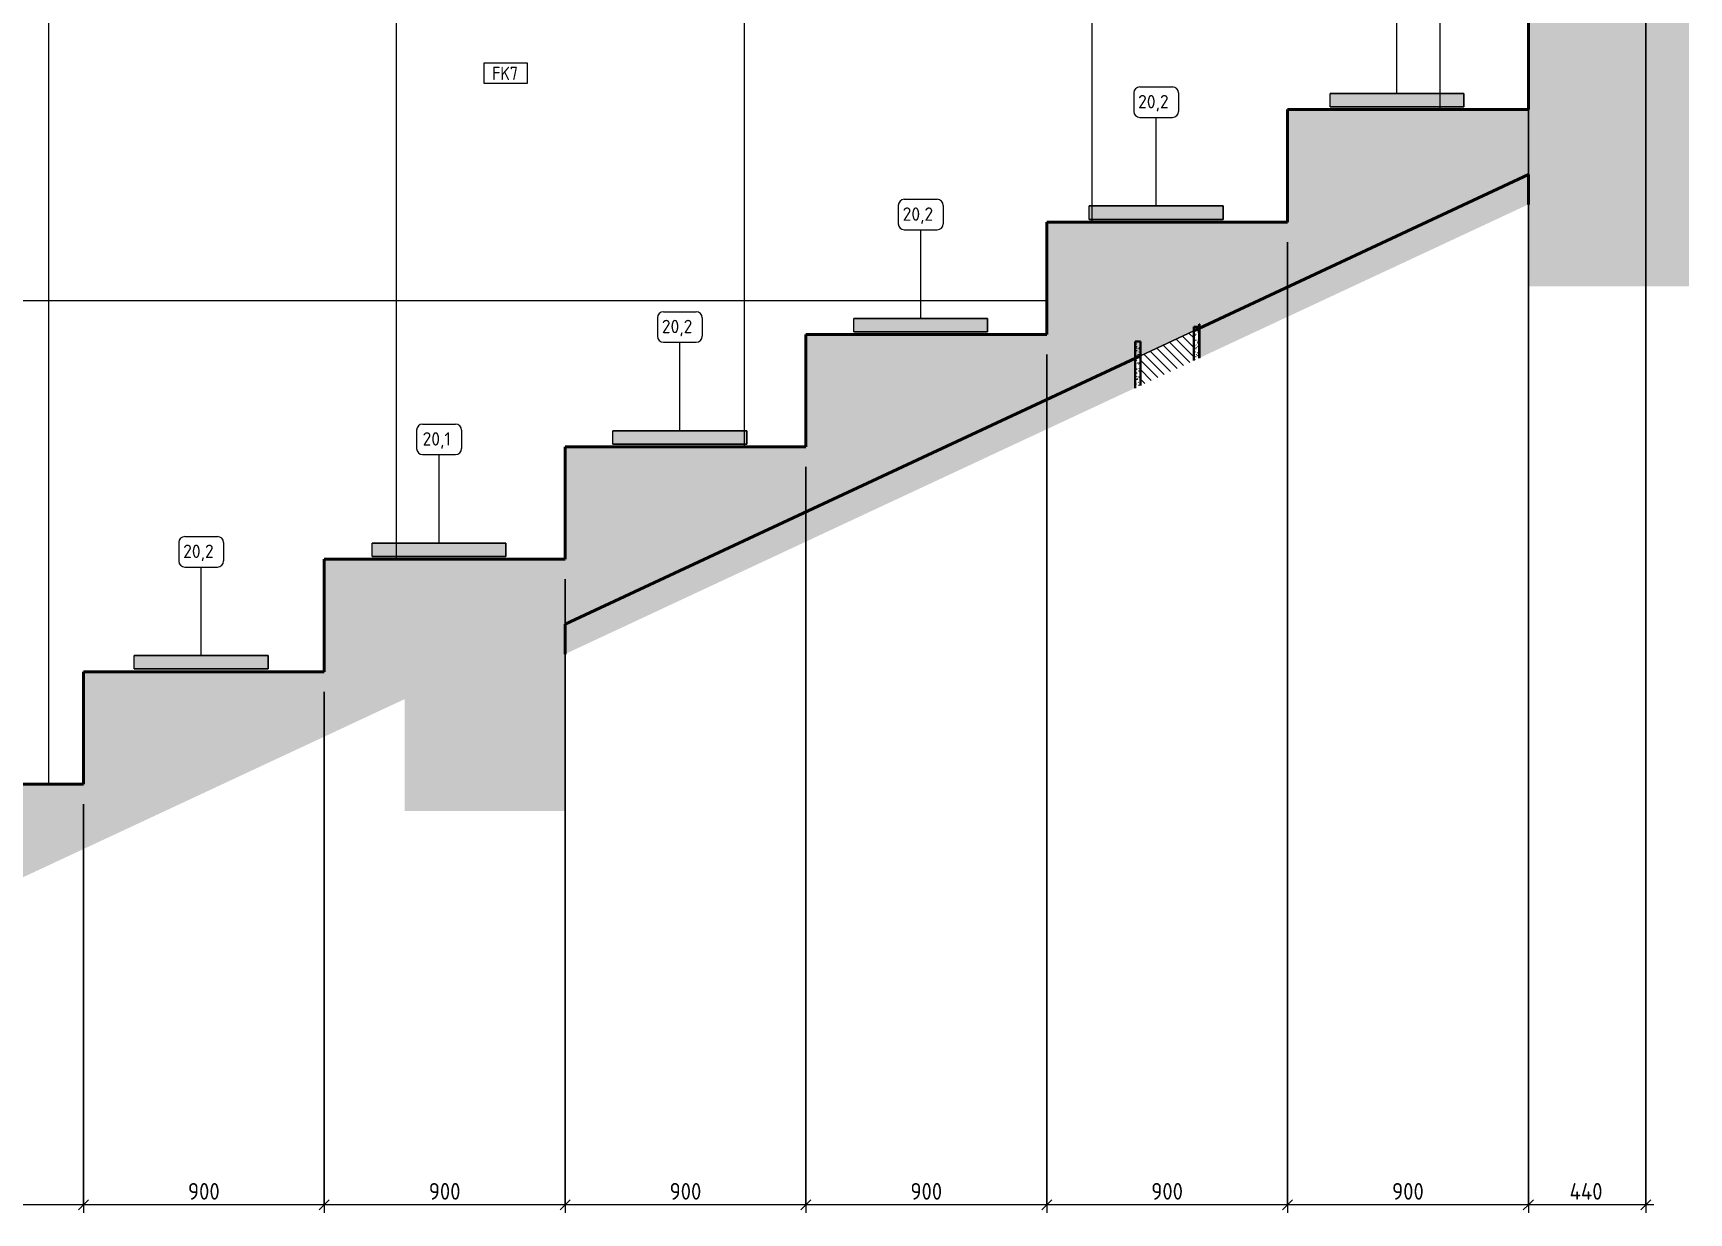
# Model space of a CAD drawing. Header units: millimetres. Extents: x 855 to 77750, y -1987 to 27400.
# Drawn here: x 36183 to 42372, y -357 to 4051 of the extents above; entities that cross this region are included whole.
import ezdxf

# ---------------------------------------------------------------- set-up
doc = ezdxf.new("R2010")
doc.units = ezdxf.units.MM
for name, color, linetype, lineweight in [('A-ANNO-DIMS', 7, 'Continuous', 9), ('A-ANNO-DIMS-25', 7, 'Continuous', 9), ('A-WALL', 7, 'Continuous', 9), ('A-WALL-IDEN', 7, 'Continuous', 9), ('A-WALL-PATT', 7, 'Continuous', 9), ('I-FURN-IDEN', 7, 'Continuous', 9), ('I-WALL', 7, 'Continuous', 9), ('S-STRS-3', 7, 'Continuous', 18), ('S-STRS-4', 7, 'Continuous', 40)]:
    doc.layers.add(name, color=color, linetype=linetype, lineweight=lineweight)
for name, color, linetype, lineweight, true_color in [('A-WALL-4', 7, 'Continuous', 30, 0x3c3c3c), ('A-WALL-FNSH-3', 7, 'Continuous', 30, 0x3c3c3c), ('I-FURN-2', 7, 'Continuous', 9, 0xc0c0c0), ('I-FURN-4', 7, 'Continuous', 9, 0xacacac), ('I-FURN-5', 7, 'Continuous', 9, 0x9e9e9e), ('I-WALL-1', 7, 'Continuous', 9, 0x787878)]:
    doc.layers.add(name, color=color, linetype=linetype, lineweight=lineweight, true_color=true_color)
doc.layers.add('I-FURN-3', color=7, linetype='Continuous', lineweight=9, true_color=0x7f7f7f, transparency=0.7)
doc.styles.add('GOST Common_5', font='GOST_Common.ttf', dxfattribs={"width": 0.9, "height": 50})
doc.styles.add('GOST Common_6', font='GOST_Common.ttf', dxfattribs={"height": 50})
doc.styles.add('ISOCPEUR_2', font='isocpeur.ttf', dxfattribs={"width": 0.9, "height": 62.5})
doc.dimstyles.new('ISO-2_5_0_9К_БОЛЬШОЙ_1', dxfattribs={"dimscale": 304.8, "dimtxt": 62.248823, "dimasz": 0.123031, "dimexe": 0.098425, "dimexo": 0.246063, "dimgap": 0, "dimtad": 1, "dimdec": 0, "dimrnd": 10, "dimzin": 0, "dimdsep": 46, "dimtxsty": 'ISOCPEUR_2', "dimblk1": 'OBLIQUE', "dimblk2": 'OBLIQUE', "dimsah": 1, "dimcen": 0.09, "dimdle": 0.098425, "dimazin": 0, "dimtfac": 1, "dimtdec": 4, "dimtix": 1, "dimtmove": 0, "dimatfit": 3, "dimfxl": 1, "dimtvp": 1, "dimtolj": 1, "dimtzin": 0, "dimarcsym": 2})
pattern_1 = [(0, (29326.597, 0), (30.48, 7.62), [2.515, -20.345, 2.515, -20.345, -121.92]), (0, (29326.597, 0), (30.48, 7.62), [-45.72, 2.515, -43.205, 2.515, -20.345, -53.34]), (0, (29326.597, 0), (30.48, 7.62), [-114.3, 2.515, -12.725, 2.515, -35.585]), (120, (29338.027, 3.81), (-21.8391136, 22.5864543), [2.515, -20.345, 2.515, -20.345, -121.92]), (120, (29338.027, 3.81), (-21.8391136, 22.5864543), [-45.72, 2.515, -43.205, 2.515, -20.345, -53.34]), (120, (29338.027, 3.81), (-21.8391136, 22.5864543), [-114.3, 2.515, -12.725, 2.515, -35.585]), (240, (29341.837, 19.05), (-8.6408864, -30.2064543), [2.515, -20.345, 2.515, -20.345, -121.92]), (240, (29341.837, 19.05), (-8.6408864, -30.2064543), [-45.72, 2.515, -43.205, 2.515, -20.345, -53.34]), (240, (29341.837, 19.05), (-8.6408864, -30.2064543), [-114.3, 2.515, -12.725, 2.515, -35.585])]
pattern_2 = [(0, (33640.6, 0), (0, 3050), []), (90, (33640.6, 0), (-1300, 8e-14), [])]

# ---------------------------------------------------------------- blocks, each defined once
blk = doc.blocks.new('Перекрытия 3 - Перекрытия 4-20977624-Развертка 1_04-1')
at = {"layer": 'S-STRS-3'}
blk.add_hatch(color=256, dxfattribs=at).paths.add_polyline_path([(22554.8, -5), (22910, -5), (22910, 208.9), (25810, 1562.2), (25810, 1145), (26410, 1145), (26410, 1842.2), (30010, 3522.2), (30010, 3105), (30610, 3105), (30610, 4185), (30010, 4185), (30010, 3765), (29110, 3765), (29110, 3345), (28210, 3345), (28210, 2925), (27310, 2925), (27310, 2505), (26410, 2505), (26410, 2085), (25510, 2085), (25510, 1665), (24610, 1665), (24610, 1245), (23710, 1245), (23710, 825), (22810, 825), (22810, 405), (22228.5, 405), (22149.3, 383.8), (22149.3, 405), (21910, 405), (21910, -5), (22420.5, -5)])
blk.add_line((28560, 2845.6), (28760, 2938.9), dxfattribs=at)
at = {"layer": 'S-STRS-4'}
for p, q in [((30010, 4185), (30010, 3765)), ((30010, 3765), (29110, 3765)), ((29110, 3765), (29110, 3345)), ((28760, 2938.9), (30010, 3522.2)), ((30010, 3522.2), (30010, 3410.8)), ((29110, 3345), (28210, 3345)), ((28210, 3345), (28210, 2925)), ((28210, 2925), (27310, 2925)), ((27310, 2925), (27310, 2505)), ((26410, 1842.2), (28560, 2845.6)), ((27310, 2505), (26410, 2505)), ((26410, 2505), (26410, 2085)), ((26410, 2085), (25510, 2085)), ((25510, 2085), (25510, 1665)), ((26410, 1730.8), (26410, 1842.2)), ((25510, 1665), (24610, 1665)), ((24610, 1665), (24610, 1245)), ((24610, 1245), (23710, 1245))]:
    blk.add_line(p, q, dxfattribs=at)
blk = doc.blocks.new('Подушка 500500  - Подушка 500х500 _второго цвета_-V13-Развертка 1_04-1')
at = {"layer": 'I-FURN-3'}
blk.add_hatch(color=256, dxfattribs=at).paths.add_polyline_path([(25300, 1675), (25300, 1725), (24800, 1725), (24800, 1675)])
at = {"layer": 'I-FURN-2'}
for p, q in [((24800, 1725), (25300, 1725)), ((24800, 1675), (24800, 1725)), ((25300, 1675), (24800, 1675)), ((25300, 1675), (25300, 1725))]:
    blk.add_line(p, q, dxfattribs=at)
at = {"layer": 'I-FURN-4'}
for p, q in [((25300, 1725), (24800, 1725)), ((24800, 1675), (24800, 1725)), ((24800, 1675), (25300, 1675)), ((25300, 1725), (25300, 1675))]:
    blk.add_line(p, q, dxfattribs=at)
blk = doc.blocks.new('Подушка 500500  - Подушка 500500 -V14-Развертка 1_04-1')
at = {"layer": 'I-FURN-3'}
blk.add_hatch(color=256, dxfattribs=at).paths.add_polyline_path([(25300, 1675), (25300, 1725), (24800, 1725), (24800, 1675)])
at = {"layer": 'I-FURN-4'}
for p, q in [((24800, 1725), (25300, 1725)), ((24800, 1675), (24800, 1725)), ((25300, 1675), (24800, 1675)), ((25300, 1675), (25300, 1725))]:
    blk.add_line(p, q, dxfattribs=at)
at = {"layer": 'I-FURN-5'}
for p, q in [((25300, 1725), (24800, 1725)), ((24800, 1675), (24800, 1725)), ((24800, 1675), (25300, 1675)), ((25300, 1725), (25300, 1675))]:
    blk.add_line(p, q, dxfattribs=at)
blk = doc.blocks.new('Подушка 500500  - Подушка 500500 -V12-Развертка 1_04-1')
at = {"layer": 'I-FURN-3'}
blk.add_hatch(color=256, dxfattribs=at).paths.add_polyline_path([(24389, 1255), (24389, 1305), (23889, 1305), (23889, 1255)])
at = {"layer": 'I-FURN-2'}
for p, q in [((23889, 1305), (24389, 1305)), ((23889, 1255), (23889, 1305)), ((24389, 1255), (24389, 1305)), ((24389, 1255), (23889, 1255))]:
    blk.add_line(p, q, dxfattribs=at)
at = {"layer": 'I-FURN-4'}
for p, q in [((24389, 1305), (23889, 1305)), ((23889, 1255), (23889, 1305)), ((24389, 1305), (24389, 1255)), ((23889, 1255), (24389, 1255))]:
    blk.add_line(p, q, dxfattribs=at)
blk = doc.blocks.new('DIMBLOCK10-Развертка 1_04-1')
at = {"layer": 'A-ANNO-DIMS-25'}
for p, q in [((42210.6, 4125), (42210.6, -357.1)), ((42210.6, -327.1), (42210.6, 4125)), ((41771.6, 3890), (41771.6, -357.1)), ((41771.6, -327.1), (41771.6, 3890)), ((42240.6, -327.1), (41771.6, -327.1))]:
    blk.add_line(p, q, dxfattribs=at)
at = {"layer": 'A-ANNO-DIMS-25', "lineweight": 20}
for p, q in [((41771.6, -327.1), (41790.3, -308.3)), ((42210.6, -327.1), (42229.3, -308.3)), ((41771.6, -327.1), (41752.8, -345.8)), ((42210.6, -327.1), (42191.8, -345.8))]:
    blk.add_line(p, q, dxfattribs=at)
at = {"layer": 'A-ANNO-DIMS-25', "color": 0, "insert": (41925.8, -245.4), "char_height": 62.5, "width": 156.58, "attachment_point": 1, "line_spacing_factor": 1.149209, "style": 'ISOCPEUR_2'}
blk.add_mtext('440', dxfattribs=at)
blk = doc.blocks.new('_Oblique')
at = {"color": 0, "linetype": 'ByBlock', "lineweight": -2}
blk.add_line((-0.5, -0.5), (0.5, 0.5), dxfattribs=at)
blk = doc.blocks.new('DIMBLOCK11-Развертка 1_04-1')
at = {"layer": 'A-ANNO-DIMS-25'}
for p, q in [((41771.6, 3890), (41771.6, -357.1)), ((41771.6, -327.1), (41771.6, 3890)), ((40871.6, 3270), (40871.6, -357.1)), ((40871.6, -327.1), (40871.6, 3270)), ((41771.6, -327.1), (40871.6, -327.1))]:
    blk.add_line(p, q, dxfattribs=at)
at = {"layer": 'A-ANNO-DIMS-25', "lineweight": 20}
for p, q in [((40871.6, -327.1), (40890.3, -308.3)), ((41771.6, -327.1), (41790.3, -308.3)), ((40871.6, -327.1), (40852.8, -345.8)), ((41771.6, -327.1), (41752.8, -345.8))]:
    blk.add_line(p, q, dxfattribs=at)
at = {"layer": 'A-ANNO-DIMS-25', "color": 0, "insert": (41262.3, -245.4), "char_height": 62.5, "width": 142.215, "attachment_point": 1, "line_spacing_factor": 1.149209, "style": 'ISOCPEUR_2'}
blk.add_mtext('900', dxfattribs=at)
blk = doc.blocks.new('DIMBLOCK12-Развертка 1_04-1')
at = {"layer": 'A-ANNO-DIMS-25'}
for p, q in [((40871.6, 3270), (40871.6, -357.1)), ((40871.6, -327.1), (40871.6, 3270)), ((39971.6, 2850), (39971.6, -357.1)), ((39971.6, -327.1), (39971.6, 2850)), ((40871.6, -327.1), (39971.6, -327.1))]:
    blk.add_line(p, q, dxfattribs=at)
at = {"layer": 'A-ANNO-DIMS-25', "lineweight": 20}
for p, q in [((39971.6, -327.1), (39990.3, -308.3)), ((40871.6, -327.1), (40890.3, -308.3)), ((39971.6, -327.1), (39952.8, -345.8)), ((40871.6, -327.1), (40852.8, -345.8))]:
    blk.add_line(p, q, dxfattribs=at)
at = {"layer": 'A-ANNO-DIMS-25', "color": 0, "insert": (40362.3, -245.4), "char_height": 62.5, "width": 142.215, "attachment_point": 1, "line_spacing_factor": 1.149209, "style": 'ISOCPEUR_2'}
blk.add_mtext('900', dxfattribs=at)
blk = doc.blocks.new('DIMBLOCK13-Развертка 1_04-1')
at = {"layer": 'A-ANNO-DIMS-25'}
for p, q in [((39971.6, 2850), (39971.6, -357.1)), ((39971.6, -327.1), (39971.6, 2850)), ((39071.6, 2430), (39071.6, -357.1)), ((39071.6, -327.1), (39071.6, 2430)), ((39971.6, -327.1), (39071.6, -327.1))]:
    blk.add_line(p, q, dxfattribs=at)
at = {"layer": 'A-ANNO-DIMS-25', "lineweight": 20}
for p, q in [((39071.6, -327.1), (39090.3, -308.3)), ((39971.6, -327.1), (39990.3, -308.3)), ((39071.6, -327.1), (39052.8, -345.8)), ((39971.6, -327.1), (39952.8, -345.8))]:
    blk.add_line(p, q, dxfattribs=at)
at = {"layer": 'A-ANNO-DIMS-25', "color": 0, "insert": (39462.3, -245.4), "char_height": 62.5, "width": 142.215, "attachment_point": 1, "line_spacing_factor": 1.149209, "style": 'ISOCPEUR_2'}
blk.add_mtext('900', dxfattribs=at)
blk = doc.blocks.new('DIMBLOCK14-Развертка 1_04-1')
at = {"layer": 'A-ANNO-DIMS-25'}
for p, q in [((39071.6, 2430), (39071.6, -357.1)), ((39071.6, -327.1), (39071.6, 2430)), ((38171.6, 2010), (38171.6, -357.1)), ((38171.6, -327.1), (38171.6, 2010)), ((39071.6, -327.1), (38171.6, -327.1))]:
    blk.add_line(p, q, dxfattribs=at)
at = {"layer": 'A-ANNO-DIMS-25', "lineweight": 20}
for p, q in [((38171.6, -327.1), (38190.3, -308.3)), ((39071.6, -327.1), (39090.3, -308.3)), ((38171.6, -327.1), (38152.8, -345.8)), ((39071.6, -327.1), (39052.8, -345.8))]:
    blk.add_line(p, q, dxfattribs=at)
at = {"layer": 'A-ANNO-DIMS-25', "color": 0, "insert": (38562.3, -245.4), "char_height": 62.5, "width": 142.215, "attachment_point": 1, "line_spacing_factor": 1.149209, "style": 'ISOCPEUR_2'}
blk.add_mtext('900', dxfattribs=at)
blk = doc.blocks.new('DIMBLOCK15-Развертка 1_04-1')
at = {"layer": 'A-ANNO-DIMS-25'}
for p, q in [((38171.6, 2010), (38171.6, -357.1)), ((38171.6, -327.1), (38171.6, 2010)), ((37271.6, 1590), (37271.6, -357.1)), ((37271.6, -327.1), (37271.6, 1590)), ((38171.6, -327.1), (37271.6, -327.1))]:
    blk.add_line(p, q, dxfattribs=at)
at = {"layer": 'A-ANNO-DIMS-25', "lineweight": 20}
for p, q in [((37271.6, -327.1), (37290.3, -308.3)), ((38171.6, -327.1), (38190.3, -308.3)), ((37271.6, -327.1), (37252.8, -345.8)), ((38171.6, -327.1), (38152.8, -345.8))]:
    blk.add_line(p, q, dxfattribs=at)
at = {"layer": 'A-ANNO-DIMS-25', "color": 0, "insert": (37662.3, -245.4), "char_height": 62.5, "width": 142.215, "attachment_point": 1, "line_spacing_factor": 1.149209, "style": 'ISOCPEUR_2'}
blk.add_mtext('900', dxfattribs=at)
blk = doc.blocks.new('DIMBLOCK16-Развертка 1_04-1')
at = {"layer": 'A-ANNO-DIMS-25'}
for p, q in [((37271.6, 1590), (37271.6, -357.1)), ((37271.6, -327.1), (37271.6, 1590)), ((36371.6, 1170), (36371.6, -357.1)), ((36371.6, -327.1), (36371.6, 1170)), ((37271.6, -327.1), (36371.6, -327.1))]:
    blk.add_line(p, q, dxfattribs=at)
at = {"layer": 'A-ANNO-DIMS-25', "lineweight": 20}
for p, q in [((36371.6, -327.1), (36390.3, -308.3)), ((37271.6, -327.1), (37290.3, -308.3)), ((36371.6, -327.1), (36352.8, -345.8)), ((37271.6, -327.1), (37252.8, -345.8))]:
    blk.add_line(p, q, dxfattribs=at)
at = {"layer": 'A-ANNO-DIMS-25', "color": 0, "insert": (36762.3, -245.4), "char_height": 62.5, "width": 142.215, "attachment_point": 1, "line_spacing_factor": 1.149209, "style": 'ISOCPEUR_2'}
blk.add_mtext('900', dxfattribs=at)
blk = doc.blocks.new('DIMBLOCK17-Развертка 1_04-1')
at = {"layer": 'A-ANNO-DIMS-25'}
for p, q in [((36371.6, 1170), (36371.6, -357.1)), ((36371.6, -327.1), (36371.6, 1170)), ((35471.6, 750), (35471.6, -357.1)), ((35471.6, -327.1), (35471.6, 750)), ((36371.6, -327.1), (35471.6, -327.1))]:
    blk.add_line(p, q, dxfattribs=at)
at = {"layer": 'A-ANNO-DIMS-25', "lineweight": 20}
for p, q in [((35471.6, -327.1), (35490.3, -308.3)), ((36371.6, -327.1), (36390.3, -308.3)), ((35471.6, -327.1), (35452.8, -345.8)), ((36371.6, -327.1), (36352.8, -345.8))]:
    blk.add_line(p, q, dxfattribs=at)
at = {"layer": 'A-ANNO-DIMS-25', "color": 0, "insert": (35862.3, -245.4), "char_height": 62.5, "width": 142.215, "attachment_point": 1, "line_spacing_factor": 1.149209, "style": 'ISOCPEUR_2'}
blk.add_mtext('900', dxfattribs=at)
blk = doc.blocks.new('М_стена_0001 - Типоразмер_без рамки-25382661-Развертка 1_04-1')
at = {"layer": 'A-WALL-IDEN'}
for p, q in [((26269.2, 3938.8), (26105.9, 3938.8)), ((26105.9, 3938.8), (26105.9, 3863.8)), ((26269.2, 3863.8), (26269.2, 3938.8)), ((26105.9, 3863.8), (26269.2, 3863.8))]:
    blk.add_line(p, q, dxfattribs=at)
blk = doc.blocks.new('Марка_Мебель - В прямоуг_Balcon_Марка-25523697-Развертка 1_04-1')
at = {"layer": 'I-FURN-IDEN'}
for p, q in [((29457.6, 4269.8), (29580.4, 4269.8)), ((29435.1, 4247.3), (29435.1, 4178.3)), ((29602.9, 4247.3), (29602.9, 4178.5)), ((29457.5, 4156), (29580.4, 4156))]:
    blk.add_line(p, q, dxfattribs=at)
for centre, radius, start, end in [((29457.6, 4247.3), 22.5, 90, 180), ((29580.4, 4247.3), 22.5, 0, 90), ((29457.5, 4178.3), 22.3, 180, 270), ((29580.4, 4178.5), 22.5, 270, 0)]:
    blk.add_arc(centre, radius, start, end, dxfattribs=at)

msp = doc.modelspace()

# ---------------------------------------------------------------- hatches: boundary and pattern name
at = {"layer": 'A-WALL-PATT'}
h = msp.add_hatch(dxfattribs=at)
h.set_pattern_fill('FP_21', color=256, style=0, pattern_type=2)
h.set_pattern_definition(pattern_2)
h.paths.add_polyline_path([(33640.6, 399.6), (33671.6, 399.6), (33671.6, 405), (33910.8, 405), (33910.8, 415), (33821.6, 415), (33821.6, 465), (34330.6, 465), (34330.6, 415), (34027.4, 415), (33990.1, 405), (34571.6, 405), (34571.6, 825), (35471.6, 825), (35471.6, 1245), (36371.6, 1245), (36371.6, 1665), (37271.6, 1665), (37271.6, 2085), (38171.6, 2085), (38171.6, 2505), (39071.6, 2505), (39071.6, 2925), (39971.6, 2925), (39971.6, 3345), (40871.6, 3345), (40871.6, 3765), (41771.6, 3765), (41771.6, 4185), (42221.6, 4185), (42221.6, 4200), (42210.6, 4200), (42210.6, 4205), (41810.6, 4205), (41810.6, 4255), (42210.6, 4255), (42210.6, 5020.8), (33640.6, 5020.8), (33640.6, 799.5), (33646.1, 820), (33682.3, 684.8), (33640.6, 684.8), (33640.6, 405)])
h.paths.add_polyline_path([(35230.6, 835), (34730.6, 835), (34730.6, 885), (35230.6, 885)])
h.paths.add_polyline_path([(35650.6, 1255), (35650.6, 1305), (36150.6, 1305), (36150.6, 1255)])
h.paths.add_polyline_path([(36561.6, 1675), (36561.6, 1725), (37061.6, 1725), (37061.6, 1675)])
h.paths.add_polyline_path([(37450.6, 2095), (37450.6, 2145), (37950.6, 2145), (37950.6, 2095), (37571.6, 2095)])
h.paths.add_polyline_path([(38850.6, 2515), (38350.6, 2515), (38350.6, 2565), (38850.6, 2565)])
h.paths.add_polyline_path([(39750.6, 2935), (39250.6, 2935), (39250.6, 2985), (39750.6, 2985), (39750.6, 2938.9)])
h.paths.add_polyline_path([(40130.6, 3355), (40130.6, 3405), (40630.6, 3405), (40630.6, 3355), (40321.6, 3355)])
h.paths.add_polyline_path([(41030.6, 3775), (41030.6, 3825), (41530.6, 3825), (41530.6, 3775), (41381.4, 3775)])
h = msp.add_hatch(dxfattribs=at)
h.set_pattern_fill('FP_21', color=256, style=0, pattern_type=2)
h.set_pattern_definition(pattern_2)
h.paths.add_polyline_path([(34330.6, 415), (34330.6, 465), (34321.6, 465), (34321.6, 415)])
h.paths.add_polyline_path([(33830.6, 415), (33830.6, 465), (33821.6, 465), (33821.6, 415)])
h.paths.add_polyline_path([(34940.6, 835), (35230.6, 835), (35230.6, 885), (34730.6, 885), (34730.6, 835), (34820.6, 835)])
h.paths.add_polyline_path([(36150.6, 1255), (36150.6, 1305), (35650.6, 1305), (35650.6, 1255)])
h.paths.add_polyline_path([(38350.6, 2515), (38850.6, 2515), (38850.6, 2565), (38350.6, 2565)])
h.paths.add_polyline_path([(40130.6, 3355), (40630.6, 3355), (40630.6, 3405), (40130.6, 3405)])
h.paths.add_polyline_path([(41810.6, 4205), (42210.6, 4205), (42210.6, 4255), (41810.6, 4255)])
h = msp.add_hatch(dxfattribs=at)
h.set_pattern_fill('FP_21', color=256, style=0, pattern_type=2)
h.set_pattern_definition(pattern_2)
h.paths.add_polyline_path([(34321.6, 415), (34321.6, 465), (33830.6, 465), (33830.6, 415), (33910.8, 415), (33910.8, 456.2), (34046.1, 420), (34027.4, 415), (34271.6, 415)])
h.paths.add_polyline_path([(36561.6, 1675), (37061.6, 1675), (37061.6, 1725), (36561.6, 1725)])
h.paths.add_polyline_path([(37450.6, 2095), (37950.6, 2095), (37950.6, 2145), (37450.6, 2145)])
h.paths.add_polyline_path([(39250.6, 2935), (39750.6, 2935), (39750.6, 2985), (39250.6, 2985), (39250.6, 2938.9)])
h.paths.add_polyline_path([(41408.1, 3775), (41530.6, 3775), (41530.6, 3825), (41030.6, 3825), (41030.6, 3775), (41381.4, 3775)])
msp.add_hatch(color=256, dxfattribs=at).paths.add_polyline_path([(40542.6, 2837.3), (41771.6, 3410.8), (41771.6, 3522.2), (40542.6, 2948.7), (40542.6, 2938.9)])
at = {"layer": 'I-WALL'}
h = msp.add_hatch(color=256, dxfattribs=at)
h.paths.add_polyline_path([(38171.6, 1730.8), (40301.6, 2724.8), (40301.6, 2836.2), (38171.6, 1842.2)])
h.paths.add_polyline_path([(41625.4, 7120), (41771.6, 7120), (41771.6, 8080), (38171.6, 8080), (38171.6, 7170), (40421.3, 7170), (40421.6, 7120), (41602, 7120)])
at = {"layer": 'I-WALL-1'}
h = msp.add_hatch(dxfattribs=at)
h.set_pattern_fill('FP_18', color=256, style=0, pattern_type=2)
h.set_pattern_definition([(135, (29326.597, 0), (-17.67767, -17.67767), [])])
h.paths.add_polyline_path([(40321.6, 2734.1), (40521.6, 2827.5), (40521.6, 2938.9), (40321.6, 2845.6)])
h = msp.add_hatch(dxfattribs=at)
h.set_pattern_fill('FP_20', color=256, style=0, pattern_type=2)
h.set_pattern_definition(pattern_1)
h.paths.add_polyline_path([(40521.6, 2827.5), (40541.6, 2836.8), (40541.6, 2953.4), (40521.6, 2953.4)])
h = msp.add_hatch(dxfattribs=at)
h.set_pattern_fill('FP_20', color=256, style=0, pattern_type=2)
h.set_pattern_definition(pattern_1)
h.paths.add_polyline_path([(40301.6, 2724.8), (40321.6, 2734.1), (40321.6, 2899.2), (40301.6, 2899.2)])

# ---------------------------------------------------------------- linework, layer by layer
at = {"layer": 'A-WALL'}
msp.add_line((40521.6, 2938.9), (40321.6, 2845.6), dxfattribs=at)
at = {"layer": 'A-WALL-4'}
for p, q in [((40521.6, 2953.4), (40521.6, 2827.5)), ((40541.6, 2953.4), (40521.6, 2953.4)), ((40301.6, 2899.2), (40301.6, 2724.8)), ((40321.6, 2899.2), (40301.6, 2899.2)), ((40321.6, 2734.1), (40321.6, 2899.2))]:
    msp.add_line(p, q, dxfattribs=at)
at = {"layer": 'A-WALL-FNSH-3'}
for p, q in [((40541.6, 2963.2), (40541.6, 2836.8)), ((40542.6, 2963.2), (40541.6, 2963.2)), ((40542.6, 2837.3), (40542.6, 2963.2))]:
    msp.add_line(p, q, dxfattribs=at)
at = {"layer": 'I-FURN-IDEN'}
for p, q in [((41280.6, 3825), (41280.6, 4156)), ((40380.6, 3405), (40380.6, 3736)), ((39500.6, 2985), (39500.6, 3316)), ((38600.6, 2565), (38600.6, 2896)), ((37700.6, 2145), (37700.6, 2476)), ((36811.6, 1725), (36811.6, 2056))]:
    msp.add_line(p, q, dxfattribs=at)

# ---------------------------------------------------------------- block references
at = {"layer": 'A-WALL-IDEN'}
msp.add_blockref('М_стена_0001 - Типоразмер_без рамки-25382661-Развертка 1_04-1', (11761.6, 0), dxfattribs=at)
at = {"layer": 'I-FURN-2'}
for name, p in [('Подушка 500500  - Подушка 500х500 _второго цвета_-V13-Развертка 1_04-1', (16230.6, 2100)), ('Подушка 500500  - Подушка 500х500 _второго цвета_-V13-Развертка 1_04-1', (15330.6, 1680)), ('Подушка 500500  - Подушка 500х500 _второго цвета_-V13-Развертка 1_04-1', (14450.6, 1260)), ('Подушка 500500  - Подушка 500х500 _второго цвета_-V13-Развертка 1_04-1', (13550.6, 840)), ('Подушка 500500  - Подушка 500500 -V12-Развертка 1_04-1', (13561.6, 840)), ('Подушка 500500  - Подушка 500х500 _второго цвета_-V13-Развертка 1_04-1', (11761.6, 0))]:
    msp.add_blockref(name, p, dxfattribs=at)
at = {"layer": 'I-FURN-4'}
for p in [(16230.6, 2100), (14450.6, 1260), (12650.6, 420), (11761.6, 0)]:
    msp.add_blockref('Подушка 500500  - Подушка 500500 -V14-Развертка 1_04-1', p, dxfattribs=at)
at = {"layer": 'I-FURN-IDEN'}
for p in [(10861.6, -420), (9981.6, -840), (9081.6, -1260), (8181.6, -1680), (7292.6, -2100)]:
    msp.add_blockref('Марка_Мебель - В прямоуг_Balcon_Марка-25523697-Развертка 1_04-1', p, dxfattribs=at)
at = {"layer": 'S-STRS-3'}
msp.add_blockref('Перекрытия 3 - Перекрытия 4-20977624-Развертка 1_04-1', (11761.6, 0), dxfattribs=at)

# ---------------------------------------------------------------- texts
at = {"layer": 'A-WALL-IDEN', "insert": (37899.1, 3925.2), "char_height": 50, "width": 124.462, "attachment_point": 1, "style": 'GOST Common_5'}
msp.add_mtext('FK7', dxfattribs=at)
at = {"layer": 'I-FURN-IDEN', "char_height": 50, "attachment_point": 1, "style": 'GOST Common_6'}
for s, insert, width in [('20,2', (40313.2, 3819.7), 154.325), ('20,2', (39433.2, 3399.7), 154.325), ('20,2', (38533.2, 2979.7), 154.325), ('20,1', (37639, 2559.7), 140.295), ('20,2', (36744.2, 2139.7), 154.325)]:
    msp.add_mtext(s, dxfattribs=dict(at, insert=insert, width=width))

# ---------------------------------------------------------------- dimensions: what is measured, and where the dimension line sits
at = {"layer": 'A-ANNO-DIMS'}
for base, p1, p2, override, picture, middle in [((41771.6, -327.1), (42210.6, 4200), (41771.6, 3965), {"dimpost": '<>', "dimfxl": 497.92847}, 'DIMBLOCK10-Развертка 1_04-1', (41991.1, -295.8)), ((40871.6, -327.1), (41771.6, 3965), (40871.6, 3345), {"dimpost": '<>', "dimfxl": 1092.90207}, 'DIMBLOCK11-Развертка 1_04-1', (41321.6, -295.8)), ((39971.6, -327.1), (40871.6, 3345), (39971.6, 2925), {"dimpost": '<>', "dimfxl": 993.176721}, 'DIMBLOCK12-Развертка 1_04-1', (40421.6, -295.8)), ((39071.6, -327.1), (39971.6, 2925), (39071.6, 2505), {"dimpost": '<>', "dimfxl": 993.176721}, 'DIMBLOCK13-Развертка 1_04-1', (39521.6, -295.8)), ((38171.6, -327.1), (39071.6, 2505), (38171.6, 2085), {"dimpost": '<>', "dimfxl": 993.176721}, 'DIMBLOCK14-Развертка 1_04-1', (38621.6, -295.8)), ((37271.6, -327.1), (38171.6, 2085), (37271.6, 1665), {"dimpost": '<>', "dimfxl": 993.176721}, 'DIMBLOCK15-Развертка 1_04-1', (37721.6, -295.8)), ((36371.6, -327.1), (37271.6, 1665), (36371.6, 1245), {"dimpost": '<>', "dimfxl": 993.176721}, 'DIMBLOCK16-Развертка 1_04-1', (36821.6, -295.8)), ((35471.6, -327.1), (36371.6, 1245), (35471.6, 825), {"dimpost": '<>', "dimfxl": 993.176721}, 'DIMBLOCK17-Развертка 1_04-1', (35921.6, -295.8))]:
    dim = msp.add_linear_dim(base=base, p1=p1, p2=p2, dimstyle='ISO-2_5_0_9К_БОЛЬШОЙ_1', override=override, dxfattribs=at)
    dim.commit()
    dim.dimension.update_dxf_attribs({"geometry": picture, "text_midpoint": middle})

doc.saveas('drawing.dxf')
